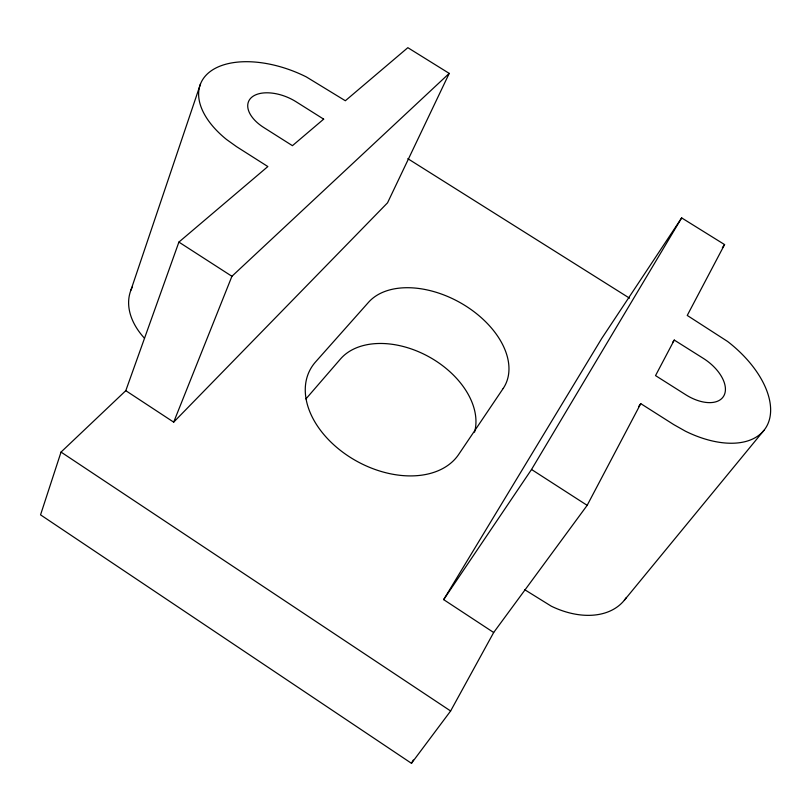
<?xml version="1.0" encoding="UTF-8"?>
<svg xmlns="http://www.w3.org/2000/svg" width="811" height="811" viewBox="0 0 811 811"><rect width="100%" height="100%" fill="white"/><g stroke="black" fill="none" stroke-linecap="round" stroke-linejoin="round"><path stroke-width="1.22" d="M125.796 390.669L173.686 422.146L387.536 202.821L449.223 73.395L407.842 47.677L345.344 100.746L306.325 76.913A84.557 47.099 22.7 0 0 209.654 71.956A84.557 47.099 22.7 0 0 226.482 139.441L236.579 146.679L267.853 166.549L178.896 242.094L125.796 390.669L61.038 452.082L40.55 514.853L411.471 763.323L450.622 710.994L493.676 632.509L587.164 505.344L640.761 403.635L673.779 424.619L685.427 431.188A87.051 49.755 35.4 0 0 767.591 424.528A87.051 49.755 35.4 0 0 727.558 341.441L687.241 315.438L724.578 244.577L681.656 217.895L601.752 338.43L443.658 599.623L493.676 632.509M130.906 290.176L200.52 83.878M173.686 422.146L231.926 276.287L449.223 73.395M674.265 340.062L655.531 375.605L685.721 394.724A35.035 20.011 35.4 0 0 724.142 395.251A35.035 20.011 35.4 0 0 703.38 358.401L674.265 340.062L672.806 342.11M411.471 763.323L413.316 760.008M443.658 599.623L531.529 469.478L681.656 217.895M722.398 247.679L724.578 244.577M638.551 406.696L640.761 403.635M624.369 600.211L763.972 430.337M305.929 398.921L340.508 358.959A77.238 52.086 29 0 1 428.431 356.516A77.238 52.086 29 0 1 474.557 432.141M407.821 158.672L629.518 298.164M178.896 242.094L231.926 276.287M531.529 469.478L587.164 505.344M524.758 589.729L551.308 606.192A76.609 52.502 37.7 0 0 626.406 597.413M61.038 452.082L450.622 710.994M144.52 338.278A74.663 50.029 20.6 0 1 132.467 286.739M503.175 388.479L458.671 454.454A85.581 58.422 28.5 0 1 349.389 456.786A85.581 58.422 28.5 0 1 315.591 361.899L368.579 302.25A80.228 51.346 29 0 1 466.224 306.284A80.228 51.346 29 0 1 503.175 388.479M323.67 119.146L292.436 145.676L263.798 127.54A34.042 18.947 22.7 0 1 252.028 97.016A34.042 18.947 22.7 0 1 296.005 101.71L323.67 119.146"/></g></svg>
